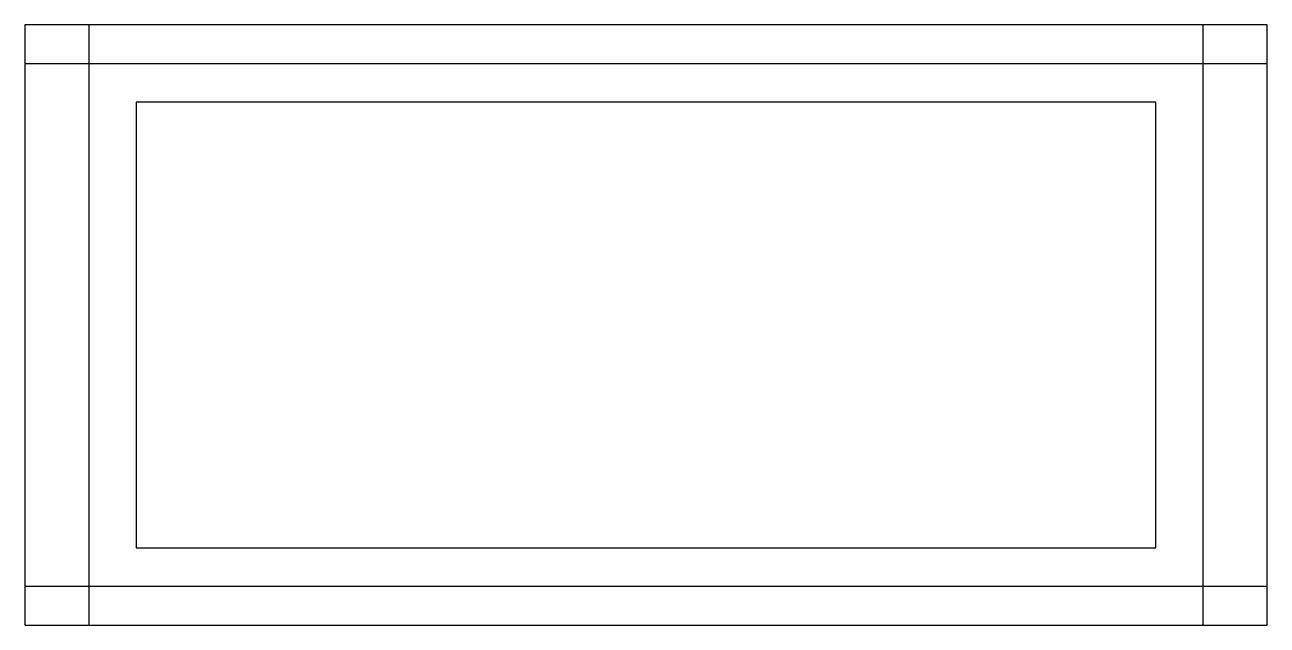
# Model space of a CAD drawing. Header units: millimetres. Extents: x 26 to 316, y 48 to 188.
import ezdxf

# ---------------------------------------------------------------- set-up
doc = ezdxf.new("R2010")
doc.units = ezdxf.units.MM
for name, color, linetype in [('CUT', 1, 'Continuous'), ('SAFE', 3, 'Continuous'), ('SEAL', 6, 'Continuous')]:
    doc.layers.add(name, color=color, linetype=linetype)

msp = doc.modelspace()

# ---------------------------------------------------------------- linework, layer by layer
at = {"layer": 'CUT'}
msp.add_lwpolyline([(316, 48), (316, 188), (26, 188), (26, 48), (316, 48)], close=True, dxfattribs=at)
at = {"layer": 'SAFE'}
msp.add_lwpolyline([(290, 66), (290, 170), (52, 170), (52, 66), (290, 66)], close=True, dxfattribs=at)
at = {"layer": 'SEAL'}
for points in [[(41, 48), (41, 188), (26, 188), (26, 48), (41, 48)], [(316, 179), (316, 188), (26, 188), (26, 179), (316, 179)], [(316, 48), (316, 188), (301, 188), (301, 48), (316, 48)], [(316, 48), (316, 57), (26, 57), (26, 48), (316, 48)]]:
    msp.add_lwpolyline(points, close=True, dxfattribs=at)

doc.saveas('drawing.dxf')
